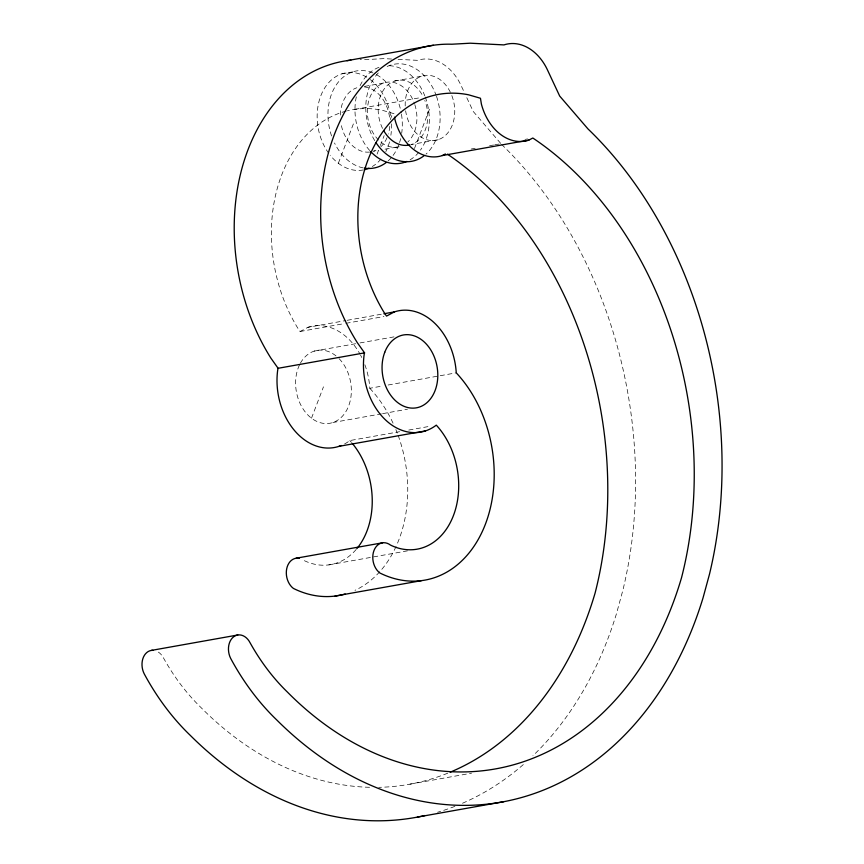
<?xml version="1.0" encoding="UTF-8"?>
<svg xmlns="http://www.w3.org/2000/svg" width="864" height="864" viewBox="0 0 864 864"><rect width="100%" height="100%" fill="white"/><g stroke="black" fill="none" stroke-linecap="round" stroke-linejoin="round"><path stroke-width="0.65" stroke-dasharray="4.32 3.24" d="M338.353 163.274L354.326 121.435M377.114 154.062L378.518 150.368L373.421 151.243A32.886 24.484 79.9 0 0 378.108 148.954M380.398 145.454L384.156 135.605M390.269 119.61L392.148 114.685M311.494 418.198L323.471 386.824M414.461 148.543L429.97 107.946M346.226 111.1A139.763 104.058 79.9 0 0 298.501 329.249L300.1 331.495L307.919 327.316L345.902 320.544M341.885 73.829L352.685 71.906M364.554 86.4L383.854 82.955M394.654 81.022L421.675 76.205M354.726 109.382L421.524 97.459M385.009 149.18L399.157 146.653M451.829 95.591A32.886 24.484 79.9 0 1 438.264 139.676L411.253 144.504A32.886 24.484 79.9 0 0 424.807 100.408M471.258 148.997L475.189 148.295M489.596 145.724L493.528 145.022M494.834 144.785L500.072 143.856M524.966 139.406L527.58 138.942M347.22 320.306L382.579 313.999M300.1 331.495L344.639 323.546M345.946 323.309L383.929 316.537M314.14 351.119L358.679 343.181M359.986 342.943L395.356 336.636M364.856 364.738A61.657 45.911 79.9 0 1 369.803 388.282L382.903 385.938M388.141 385.009L456.257 372.848M332.802 422.528L381.272 413.888M382.579 413.651L407.473 409.212M344.606 443.945A61.657 45.911 79.9 0 0 349.834 440.564L399.611 431.687M408.78 430.056L431.05 426.082M328.882 564.872L407.473 550.854M409.99 784.156L471.56 773.172M391.586 59.022L383.8 58.622L365.407 59.648A189.097 140.778 79.9 0 0 360.104 59.616M398.066 59.346L417.528 60.34A49.324 36.731 79.9 0 1 460.588 84.456L463.892 91.508M394.006 113.681L382.136 110.236A139.763 104.058 79.9 0 0 347.425 110.797M500.677 143.359L473.234 111.478L466.085 96.206M369.803 388.282A119.804 89.197 79.9 0 1 393.39 423.889M395.874 429.581A119.804 89.197 79.9 0 1 397.256 433.058M398.131 435.402A119.804 89.197 79.9 0 1 396.587 545.314M396.079 546.458A119.804 89.197 79.9 0 1 354.964 590.339M447.714 773.194A350.309 260.809 79.9 0 1 378.756 787.331M369.544 787.298A350.309 260.809 79.9 0 1 200.999 707.551A200.286 149.116 79.9 0 1 163.717 658.357A15.854 11.804 79.9 0 0 157.507 651.586M501.53 144.364A381.294 283.878 79.9 0 1 622.998 589.766L616.572 613.354A381.294 283.878 79.9 0 1 532.937 755.752M523.314 764.575A381.294 283.878 79.9 0 1 462.197 803.369M454.907 806.35A381.294 283.878 79.9 0 1 437.584 812.246M307.919 327.316A61.657 45.911 79.9 0 1 359.953 354.035M360.569 355.169A61.657 45.911 79.9 0 1 361.746 357.469M356.152 549.493A71.906 53.536 79.9 0 1 304.031 560.52A16.438 12.247 79.9 0 0 302.519 559.526M349.834 440.564A71.906 53.536 79.9 0 1 351.497 442.444M339.077 358.657A37.001 27.54 79.9 0 1 346.777 410.054A37.001 27.54 79.9 0 1 308.459 415.584A37.001 27.54 79.9 0 1 299.797 364.316M300.359 363.247A37.001 27.54 79.9 0 1 338.191 357.793M399.211 146.783A32.886 24.484 79.9 0 1 368.809 122.472A32.886 24.484 79.9 0 1 382.525 83.452A32.886 24.484 79.9 0 1 414.428 103.486M414.817 104.641A32.886 24.484 79.9 0 1 407.927 141.88M369.662 152.064A32.886 24.484 79.9 0 1 340.988 123.617M340.362 115.085A32.886 24.484 79.9 0 1 356.832 87.772M364.446 86.951A32.886 24.484 79.9 0 1 389.837 120.28M389.772 126.349A32.886 24.484 79.9 0 1 388.357 134.017M387.029 137.7A32.886 24.484 79.9 0 1 380.905 146.707M374.706 140.605A49.324 36.731 79.9 0 1 379.922 71.388M387.137 66.517A49.324 36.731 79.9 0 1 436.061 95.094M436.493 96.304A49.324 36.731 79.9 0 1 425.984 154.138M369.706 150.498A49.324 36.731 79.9 0 1 356.616 95.537M360.094 85.655A49.324 36.731 79.9 0 1 379.706 67.079M389.2 65.718A49.324 36.731 79.9 0 1 424.796 95.828M425.261 97.016A49.324 36.731 79.9 0 1 420.444 150.142M418.813 152.269A49.324 36.731 79.9 0 1 410.141 159.775M363.215 167.918A49.324 36.731 79.9 0 1 334.508 142.992M331.582 135.972A49.324 36.731 79.9 0 1 336.755 84.175A49.324 36.731 79.9 0 1 375.419 74.077M376.585 74.704A49.324 36.731 79.9 0 1 401.274 112.99M401.49 114.264A49.324 36.731 79.9 0 1 401.695 133.304M400.658 138.672A49.324 36.731 79.9 0 1 399.568 142.538M398.704 145.001A49.324 36.731 79.9 0 1 388.163 160.888M363.28 169.949A49.324 36.731 79.9 0 1 330.199 155.25M328.763 153.36A49.324 36.731 79.9 0 1 322.996 90.958A49.324 36.731 79.9 0 1 368.075 78.03M370.3 79.607A49.324 36.731 79.9 0 1 390.874 117.482M391.446 123.865A49.324 36.731 79.9 0 1 390.884 135.238M389.524 141.901A49.324 36.731 79.9 0 1 385.819 151.61M380.981 159.019A49.324 36.731 79.9 0 1 372.308 166.525M438.264 139.676A32.886 24.484 79.9 0 1 405.637 110.83M405.205 105.959A32.886 24.484 79.9 0 1 422.107 76.064A32.886 24.484 79.9 0 1 450.382 92.286M382.536 128.412A32.886 24.484 79.9 0 1 388.897 84.1A32.886 24.484 79.9 0 1 423.371 97.103"/><path stroke-width="1.3" d="M350.881 60.188A189.097 140.778 79.9 0 0 241.769 169.031A189.097 140.778 79.9 0 0 270.896 358.139L278.1 368.291L277.765 369.587A61.657 45.911 79.9 0 0 294.257 430.229A61.657 45.911 79.9 0 0 341.291 445.5M394.567 117.169L394.934 119.491A49.324 36.731 79.9 0 0 442.411 155.542L528.865 140.119L532.818 138.013A343.667 255.863 79.9 0 1 681.545 577.649A350.309 260.809 79.9 0 1 287.453 692.118A200.286 149.116 79.9 0 1 250.171 642.935A15.854 11.804 79.9 0 0 233.518 636.898A15.854 11.804 79.9 0 0 230.634 658.336A232.848 173.351 79.9 0 0 276.804 720.014A381.294 283.878 79.9 0 0 703.026 597.931L709.452 574.333A381.294 283.878 79.9 0 0 587.984 128.93L559.688 96.055L547.042 69.034A49.324 36.731 79.9 0 0 503.982 44.906L470.254 43.2L451.861 44.226A189.097 140.778 79.9 0 0 330.75 144.936A189.097 140.778 79.9 0 0 357.35 342.716L364.554 352.868L364.219 354.154A61.657 45.911 79.9 0 0 384.653 419.083A61.657 45.911 79.9 0 0 436.288 425.142A71.906 53.536 79.9 0 1 453.449 515.538A71.906 53.536 79.9 0 1 390.485 545.087A16.438 12.247 79.9 0 0 373.972 550.541A16.438 12.247 79.9 0 0 379.836 572.972A119.804 89.197 79.9 0 0 485.438 524.092A119.804 89.197 79.9 0 0 456.257 372.848A61.657 45.911 79.9 0 0 394.373 311.893L383.897 313.762M442.411 155.542L445.381 153.965M394.373 311.893L386.554 316.073L384.955 313.826A139.763 104.058 79.9 0 1 368.053 159.732A139.763 104.058 79.9 0 1 468.59 94.813L480.46 98.248L481.388 104.069A49.324 36.731 79.9 0 0 528.865 140.119M346.961 60.674L433.415 45.252M278.1 368.291L364.554 352.868M339.023 446.332L425.477 430.909M296.114 558.22L382.568 542.797M335.005 596.074L421.459 580.651M151.33 650.419L237.784 634.997M417.344 817.106L503.798 801.684M447.433 154.159A343.667 255.863 79.9 0 1 595.091 593.071A350.309 260.809 79.9 0 1 450.155 772.2M299.344 558.328A16.438 12.247 79.9 0 0 286.686 568.847A16.438 12.247 79.9 0 0 293.382 588.406A119.804 89.197 79.9 0 0 345.168 594M424.98 815.519A381.294 283.878 79.9 0 1 190.35 735.437A232.848 173.351 79.9 0 1 144.18 673.769A15.854 11.804 79.9 0 1 152.874 650.311M352.318 443.416A71.906 53.536 79.9 0 1 356.886 548.618M424.04 155.758A49.324 36.731 79.9 0 1 376.013 142.69M406.847 161.438A49.324 36.731 79.9 0 1 370.58 151.448M386.219 162.508A49.324 36.731 79.9 0 1 364.446 168.134M369.025 168.188A49.324 36.731 79.9 0 1 364.457 169.7M410.022 144.86A32.886 24.484 79.9 0 1 383.648 130.507M384.75 352.285A37.001 27.54 79.9 0 0 412.139 408.132A37.001 27.54 79.9 0 0 432.896 353.786A37.001 27.54 79.9 0 0 384.75 352.285"/></g></svg>
